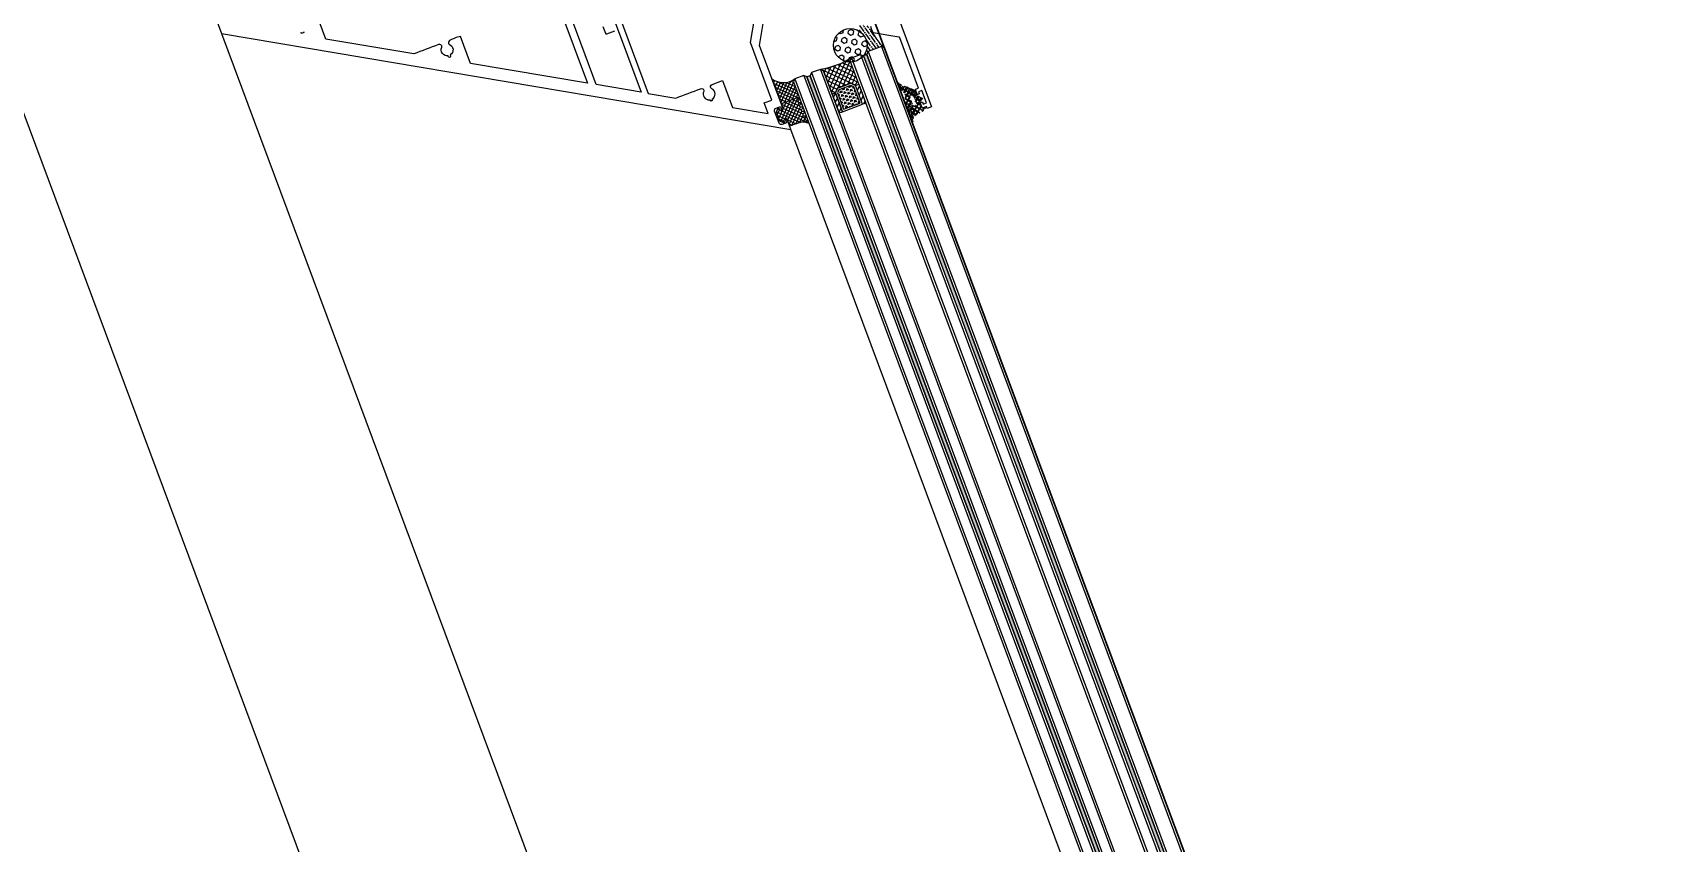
# Model space of a CAD drawing. Extents: x 12199666 to 24617114, y 1197707 to 2548648.
# Drawn here: x 12326259 to 12326942, y 1252263 to 1252605 of the extents above; entities that cross this region are included whole.
import ezdxf

# ---------------------------------------------------------------- set-up
doc = ezdxf.new("R2010")
doc.units = 0
doc.header["$LTSCALE"] = 10
doc.header["$MEASUREMENT"] = 0
doc.layers.add('TX-PLAN-T1-F11$0$_EDO-ALUMINIUM-SECTION', color=90, linetype='Continuous', lineweight=30)
doc.layers.add('TX-PLAN-T1-F11$0$幕墙线', color=114, linetype='Continuous', lineweight=30)
for name, color, linetype in [('TX-PLAN-T1-F11$0$F-Alum', 4, 'Continuous'), ('TX-PLAN-T1-F11$0$F-concrete', 7, 'Continuous'), ('TX-PLAN-T1-F11$0$F-Glass', 5, 'Continuous'), ('TX-PLAN-T1-F11$0$F-seslants', 8, 'Continuous'), ('TX-PLAN-T1-F11$0$F_MISC', 8, 'Continuous'), ('TX-PLAN-T1-F11$0$GLAZING', 8, 'Continuous'), ('TX-PLAN-T1-F11$0$Hatch', 8, 'Continuous'), ('TX-PLAN-T1-F11$0$Hatch @ 1 VP1', 8, 'Continuous'), ('TX-PLAN-T1-F11$0$Hatch @ 1 VPModel', 8, 'Continuous'), ('TX-PLAN-T1-F11$0$PJ', 4, 'Continuous'), ('TX-PLAN-T1-F11$0$TC', 4, 'Continuous')]:
    doc.layers.add(name, color=color, linetype=linetype)

# ---------------------------------------------------------------- blocks, each defined once
blk = doc.blocks.new('TX-PLAN-T1-F11$0$TY001')
at = {"layer": 'TX-PLAN-T1-F11$0$F-Alum', "flags": 128}
blk.add_lwpolyline([(-30.3841597745195, 107.3714156578208), (-32.87624754663557, 105.9316800661327, 0.4142135623747425), (-33.059069508221, 105.2486162841087), (-31.26550941332243, 102.1440815297537, 0.4142135623736281)], format="xyb", dxfattribs=at)
blk = doc.blocks.new('*U340')
at = {"layer": 'TX-PLAN-T1-F11$0$Hatch @ 1 VP1'}
h = blk.add_hatch(dxfattribs=at)
h.set_pattern_fill('M_GASKET-PISA', color=256, style=0, pattern_type=2)
h.set_pattern_definition([(35.42361603529756, (46.60972058696914, 1.263505759628975), (-0.8694256507828639, 1.222333439680349), []), (125.4236160352975, (46.60972058696914, 1.263505759628975), (-1.222333439680349, -0.8694256507828639), [])])
edge = h.paths.add_edge_path()
edge.add_arc((-1.005758292417113, 2.700000001565058), 1.500000000000064, 269.9999999999914, 310.5724313148193)
edge.add_line((-0.03014508089836454, 1.560623478412708), (1.229683999648614, 2.639376524703948))
edge.add_arc((2.205297211167363, 1.500000001551598), 1.500000000000089, 89.99999999999142, 130.5724313148186, ccw=False)
edge.add_line((2.20529721116759, 3.000000001551598), (2.741785272946117, 3.00000000156524))
edge.add_arc((2.741785272946345, 6.00000000156524), 3.000000000000028, 269.9999999999956, 323.2382780301331)
edge.add_line((5.145179432466875, 4.204534459154274), (7.713046174758574, 7.641857975019775))
edge.add_arc((7.793159313408751, 7.58200912360553), 0.09999999999985255, 115.93827802975, 143.2382780298942, ccw=False)
edge.add_line((7.749419046879666, 7.671935699677306), (9.503507258835953, 8.525123814462859))
edge.add_arc((9.394279516007828, 8.750000003056812), 0.249999999999963, 295.9069544241082, 449.9999999998437)
edge.add_line((9.39427951600851, 9.000000003056812), (6.620583798811595, 9.000000003062269))
edge.add_line((6.620583798811595, 9.000000003062269), (4.773622509620282, 8.04671219667307))
edge.add_arc((3.62699862340969, 10.26825527831079), 2.499999999999945, 214.0621029693552, 297.299999999996, ccw=False)
edge.add_arc((1.307391891253701, 8.70000000312939), 0.2999999999997213, 34.06210296926611, 89.99999999978287)
edge.add_line((1.307391891254838, 9.000000003128662), (-1.589216802361761, 9.000000003135028))
edge.add_arc((-1.589216802362216, 8.750000003135028), 0.2499999999999152, 89.99999999989583, 256.4770942316625)
edge.add_line((-1.64767532243286, 8.506930874220416), (-0.02726917610675628, 8.096945104279257))
edge.add_arc((-0.05179766443939116, 7.999999999915417), 0.0999999999999834, -90.00000000013023, 75.80132993312759, ccw=False)
edge.add_line((-0.05179766443961853, 7.899999999915053), (-0.108955418213327, 7.899999999915053))
edge.add_arc((-0.1089554182137817, 10.39999999991505), 2.499999999999434, 215.2344178976467, 270.00000000001046, ccw=False)
edge.add_arc((-2.2326314786485, 8.900000003135574), 0.1000000000007252, 35.234417898605, 90.00000000078164)
edge.add_line((-2.232631478649864, 9.000000003135938), (-4.881168839528527, 9.000000003142304))
edge.add_arc((-4.881168839528982, 8.750000003142304), 0.2500000000000154, 89.99999999989578, 256.4770942317193)
edge.add_line((-4.939627359599399, 8.506930874227692), (-3.319221213273295, 8.096945104286533))
edge.add_arc((-3.34374970160593, 7.999999999922693), 0.0999999999999834, -90.00000000013023, 75.80132993312759, ccw=False)
edge.add_line((-3.343749701606157, 7.899999999922329), (-3.400907455379411, 7.899999999922329))
edge.add_arc((-3.400907455379865, 10.39999999992233), 2.499999999999949, 214.3262280799825, 270.0000000000104, ccw=False)
edge.add_arc((-5.548092091564513, 8.933849210224253), 0.1000000000000372, 34.32622808016425, 110.1544525972612)
edge.add_arc((-6.443927377176806, 11.37464398673728), 2.499999999999543, 265.3665045616222, 290.154452597025, ccw=False)
edge.add_line((-6.645881460149894, 8.88281442828611), (-8.091786761774756, 9.000000003144123))
edge.add_arc((-8.111982170071997, 8.750817047299279), 0.2499999999999778, 85.36650456163848, 250.7880419743665)
edge.add_line((-8.194248104436383, 8.514740119067937), (-7.412072788158412, 8.239907198840228))
edge.add_arc((-8.075076055456293, 6.352997909141777), 1.999999999999966, 8.473551534714375, 70.64005609634751, ccw=False)
edge.add_line((-6.096908078050546, 6.64770361517094), (-5.244518011203127, 2.024790390883936))
edge.add_arc((-4.749999999999773, 2.098627621301603), 0.5000000000001517, 188.4921821239047, 359.9999999997688)
edge.add_line((-4.249999999999773, 2.098627621299784), (-4.249999999999773, 2.700000001565058))
edge.add_arc((-3.949999999999818, 2.700000001565058), 0.3000000000000682, 90, 180.0000000000217, ccw=False)
edge.add_line((-3.949999999999818, 3.00000000156524), (-1.55130166063168, 3.00000000156524))
edge.add_arc((-1.55130166063168, 2.700000001565058), 0.3000000000000966, 2.7114310796605423e-11, 90, ccw=False)
edge.add_line((-1.251301660631498, 2.700000001565058), (-1.251301660631498, 1.400000001564877))
edge.add_arc((-1.051301660631452, 1.400000001564877), 0.1999999999999602, 180.0000000000408, 270)
edge.add_line((-1.051301660631452, 1.200000001565058), (-1.00575829241734, 1.200000001565058))
edge = h.paths.add_edge_path(flags=16)
edge.add_arc((-1.310476532774146, 5.200000001565058), 0.4999999999999456, 188.3111422397304, 269.9999999999739)
edge.add_line((-1.310476532774373, 4.700000001565058), (1.520024613216037, 4.700000001565058))
edge.add_arc((1.520024613216037, 5.200000001565058), 0.4999999999999762, 270, 323.238278030144)
edge.add_line((1.920590306469421, 4.900755744496564), (2.29411737345049, 5.400755744496564))
edge.add_arc((1.893551680196879, 5.700000001565058), 0.5000000000000022, 323.2382780301569, 450)
edge.add_line((1.893551680196879, 6.200000001565058), (-1.456559369031083, 6.200000001565058))
edge.add_arc((-1.456559369031311, 5.700000001565058), 0.4999999999998603, 89.99999999997395, 188.3111422397347)
edge.add_line((-1.95130821782368, 5.627725686498707), (-1.80522538156697, 5.127725686498707))
at = {"layer": 'TX-PLAN-T1-F11$0$Hatch @ 1 VPModel'}
h = blk.add_hatch(dxfattribs=at)
h.set_pattern_fill('M_GASKET-PISA', color=256, style=0, pattern_type=2)
h.set_pattern_definition([(45, (45.74999999999977, 8.999999999998408), (-1.060660171779821, 1.060660171779821), []), (135, (45.74999999999977, 8.999999999998408), (-1.060660171779821, -1.060660171779821), [])])
edge = h.paths.add_edge_path()
edge.add_arc((-1.005758292417113, 2.700000001565058), 1.500000000000064, 269.9999999999914, 310.5724313148193)
edge.add_line((-0.03014508089836454, 1.560623478412708), (1.229683999648614, 2.639376524703948))
edge.add_arc((2.205297211167363, 1.500000001551598), 1.500000000000089, 89.99999999999142, 130.5724313148186, ccw=False)
edge.add_line((2.20529721116759, 3.000000001551598), (2.741785272946117, 3.00000000156524))
edge.add_arc((2.741785272946345, 6.00000000156524), 3.000000000000028, 269.9999999999956, 323.2382780301331)
edge.add_line((5.145179432466875, 4.204534459154274), (7.713046174758574, 7.641857975019775))
edge.add_arc((7.793159313408751, 7.58200912360553), 0.09999999999985255, 115.93827802975, 143.2382780298942, ccw=False)
edge.add_line((7.749419046879666, 7.671935699677306), (9.503507258835953, 8.525123814462859))
edge.add_arc((9.394279516007828, 8.750000003056812), 0.249999999999963, 295.9069544241082, 449.9999999998437)
edge.add_line((9.39427951600851, 9.000000003056812), (6.620583798811595, 9.000000003062269))
edge.add_line((6.620583798811595, 9.000000003062269), (4.773622509620282, 8.04671219667307))
edge.add_arc((3.62699862340969, 10.26825527831079), 2.499999999999945, 214.0621029693552, 297.299999999996, ccw=False)
edge.add_arc((1.307391891253701, 8.70000000312939), 0.2999999999997213, 34.06210296926611, 89.99999999978287)
edge.add_line((1.307391891254838, 9.000000003128662), (-1.589216802361761, 9.000000003135028))
edge.add_arc((-1.589216802362216, 8.750000003135028), 0.2499999999999152, 89.99999999989583, 256.4770942316625)
edge.add_line((-1.64767532243286, 8.506930874220416), (-0.02726917610675628, 8.096945104279257))
edge.add_arc((-0.05179766443939116, 7.999999999915417), 0.0999999999999834, -90.00000000013023, 75.80132993312759, ccw=False)
edge.add_line((-0.05179766443961853, 7.899999999915053), (-0.108955418213327, 7.899999999915053))
edge.add_arc((-0.1089554182137817, 10.39999999991505), 2.499999999999434, 215.2344178976467, 270.00000000001046, ccw=False)
edge.add_arc((-2.2326314786485, 8.900000003135574), 0.1000000000007252, 35.234417898605, 90.00000000078164)
edge.add_line((-2.232631478649864, 9.000000003135938), (-4.881168839528527, 9.000000003142304))
edge.add_arc((-4.881168839528982, 8.750000003142304), 0.2500000000000154, 89.99999999989578, 256.4770942317193)
edge.add_line((-4.939627359599399, 8.506930874227692), (-3.319221213273295, 8.096945104286533))
edge.add_arc((-3.34374970160593, 7.999999999922693), 0.0999999999999834, -90.00000000013023, 75.80132993312759, ccw=False)
edge.add_line((-3.343749701606157, 7.899999999922329), (-3.400907455379411, 7.899999999922329))
edge.add_arc((-3.400907455379865, 10.39999999992233), 2.499999999999949, 214.3262280799825, 270.0000000000104, ccw=False)
edge.add_arc((-5.548092091564513, 8.933849210224253), 0.1000000000000372, 34.32622808016425, 110.1544525972612)
edge.add_arc((-6.443927377176806, 11.37464398673728), 2.499999999999543, 265.3665045616222, 290.154452597025, ccw=False)
edge.add_line((-6.645881460149894, 8.88281442828611), (-8.091786761774756, 9.000000003144123))
edge.add_arc((-8.111982170071997, 8.750817047299279), 0.2499999999999778, 85.36650456163848, 250.7880419743665)
edge.add_line((-8.194248104436383, 8.514740119067937), (-7.412072788158412, 8.239907198840228))
edge.add_arc((-8.075076055456293, 6.352997909141777), 1.999999999999966, 8.473551534714375, 70.64005609634751, ccw=False)
edge.add_line((-6.096908078050546, 6.64770361517094), (-5.244518011203127, 2.024790390883936))
edge.add_arc((-4.749999999999773, 2.098627621301603), 0.5000000000001517, 188.4921821239047, 359.9999999997688)
edge.add_line((-4.249999999999773, 2.098627621299784), (-4.249999999999773, 2.700000001565058))
edge.add_arc((-3.949999999999818, 2.700000001565058), 0.3000000000000682, 90, 180.0000000000217, ccw=False)
edge.add_line((-3.949999999999818, 3.00000000156524), (-1.55130166063168, 3.00000000156524))
edge.add_arc((-1.55130166063168, 2.700000001565058), 0.3000000000000966, 2.7114310796605423e-11, 90, ccw=False)
edge.add_line((-1.251301660631498, 2.700000001565058), (-1.251301660631498, 1.400000001564877))
edge.add_arc((-1.051301660631452, 1.400000001564877), 0.1999999999999602, 180.0000000000408, 270)
edge.add_line((-1.051301660631452, 1.200000001565058), (-1.00575829241734, 1.200000001565058))
edge = h.paths.add_edge_path(flags=16)
edge.add_arc((-1.310476532774146, 5.200000001565058), 0.4999999999999456, 188.3111422397304, 269.9999999999739)
edge.add_line((-1.310476532774373, 4.700000001565058), (1.520024613216037, 4.700000001565058))
edge.add_arc((1.520024613216037, 5.200000001565058), 0.4999999999999762, 270, 323.238278030144)
edge.add_line((1.920590306469421, 4.900755744496564), (2.29411737345049, 5.400755744496564))
edge.add_arc((1.893551680196879, 5.700000001565058), 0.5000000000000022, 323.2382780301569, 450)
edge.add_line((1.893551680196879, 6.200000001565058), (-1.456559369031083, 6.200000001565058))
edge.add_arc((-1.456559369031311, 5.700000001565058), 0.4999999999998603, 89.99999999997395, 188.3111422397347)
edge.add_line((-1.95130821782368, 5.627725686498707), (-1.80522538156697, 5.127725686498707))
blk = doc.blocks.new('TX-PLAN-T1-F11$0$A$C08103915')
at = {"layer": 'TX-PLAN-T1-F11$0$Hatch'}
blk.add_blockref('*U340', (0, 0), dxfattribs=at)
blk = doc.blocks.new('TX-PLAN-T1-F11$0$A$C57E61DF8')
at = {"layer": 'TX-PLAN-T1-F11$0$GLAZING'}
h = blk.add_hatch(dxfattribs=at)
h.set_pattern_fill('ANSI37', color=256, scale=10)
h.set_pattern_definition([(45, (33510.59369597723, 50850.56907076713), (-0.8838834764831844, 0.8838834764831844), []), (135, (33510.59369597723, 50850.56907076713), (-0.8838834764831844, -0.8838834764831843), [])])
h.paths.add_polyline_path([(0, -11.16902688858681), (-0.2901045945036458, -10.95144844270544), (-0.652735337644117, -10.1536608078095), (-0.9428399321477627, -10.0086085105504), (-1.305470675288234, -10.1536608078095), (-1.59557526979188, -10.95144844270544), (-1.958206012932351, -11.16902688858681), (-2.320836756065546, -10.95144844270544), (-2.610941350576468, -10.1536608078095), (-2.973572093709663, -10.0086085105504), (-3.336202836850134, -10.1536608078095), (-3.62630743135378, -10.95144844270544), (-3.988938174494251, -11.16902688858681), (-4.279042768997897, -10.95144844270544), (-5.004304255271563, -10.0086085105504), (-5.511987295663857, -10.66134384819452), (-6.164722633307974, -11.16902688858681), (-6.599879525070719, -11.16902688858681), (-6.889984119574365, -11.02397459133499), (-6.962510268203914, -10.80639614545362), (-6.309774930559797, -10.08113465917995), (-5.65703959291568, -8.703137835262169), (-5.584513444286131, -8.195454794869875), (-5.439461147034308, -3.481255134109233), (-5.149356552523386, -3.191150539598311), (-2.103258310184174, -3.191150539598311), (-2.103258310184174, -1.958206012939627), (-2.175784458813723, -1.740627567058254), (-3.191150539591035, -1.595575269799156), (-3.263676688220585, -1.377996823917783), (-3.191150539591035, -1.160418378036411), (-1.958206012932351, 0), (0, 0), (2.0307321615619, 0), (3.263676688227861, -1.160418378036411), (3.336202836850134, -1.377996823917783), (3.191150539598311, -1.595575269799156), (2.248310607443273, -1.740627567058254), (2.10325831019145, -1.958206012939627), (2.10325831019145, -3.191150539598311), (4.424095066256996, -3.191150539598311), (4.714199660767918, -3.481255134109233), (4.714199660767918, -10.0086085105504), (4.351568917634722, -10.95144844270544), (3.988938174494251, -11.16902688858681), (4.061464323123801, -11.16902688858681), (3.698833579990605, -10.95144844270544), (3.336202836850134, -10.1536608078095), (3.046098242346488, -10.0086085105504), (2.683467499206017, -10.1536608078095), (2.393362904702371, -10.95144844270544), (2.0307321615619, -11.16902688858681), (1.668101418428705, -10.95144844270544), (1.377996823917783, -10.1536608078095), (1.015366080784588, -10.0086085105504), (0.652735337644117, -10.1536608078095), (0.3626307431404712, -10.95144844270544)])
at = {"layer": 'TX-PLAN-T1-F11$0$GLAZING', "flags": 128}
blk.add_lwpolyline([(0, -11.16902688858681), (-0.2901045945036458, -10.95144844270544), (-0.652735337644117, -10.1536608078095), (-0.9428399321477627, -10.0086085105504), (-1.305470675288234, -10.1536608078095), (-1.59557526979188, -10.95144844270544), (-1.958206012932351, -11.16902688858681), (-2.320836756065546, -10.95144844270544), (-2.610941350576468, -10.1536608078095), (-2.973572093709663, -10.0086085105504), (-3.336202836850134, -10.1536608078095), (-3.62630743135378, -10.95144844270544), (-3.988938174494251, -11.16902688858681), (-4.279042768997897, -10.95144844270544), (-5.004304255271563, -10.0086085105504), (-5.511987295663857, -10.66134384819452), (-6.164722633307974, -11.16902688858681), (-6.599879525070719, -11.16902688858681), (-6.889984119574365, -11.02397459133499), (-6.962510268203914, -10.80639614545362), (-6.309774930559797, -10.08113465917995), (-5.65703959291568, -8.703137835262169), (-5.584513444286131, -8.195454794869875), (-5.439461147034308, -3.481255134109233), (-5.149356552523386, -3.191150539598311), (-2.103258310184174, -3.191150539598311), (-2.103258310184174, -1.958206012939627), (-2.175784458813723, -1.740627567058254), (-3.191150539591035, -1.595575269799156), (-3.263676688220585, -1.377996823917783), (-3.191150539591035, -1.160418378036411), (-1.958206012932351, 0), (0, 0), (2.0307321615619, 0), (3.263676688227861, -1.160418378036411), (3.336202836850134, -1.377996823917783), (3.191150539598311, -1.595575269799156), (2.248310607443273, -1.740627567058254), (2.10325831019145, -1.958206012939627), (2.10325831019145, -3.191150539598311), (4.424095066256996, -3.191150539598311), (4.714199660767918, -3.481255134109233), (4.714199660767918, -10.0086085105504), (4.351568917634722, -10.95144844270544), (3.988938174494251, -11.16902688858681), (4.061464323123801, -11.16902688858681), (3.698833579990605, -10.95144844270544), (3.336202836850134, -10.1536608078095), (3.046098242346488, -10.0086085105504), (2.683467499206017, -10.1536608078095), (2.393362904702371, -10.95144844270544), (2.0307321615619, -11.16902688858681), (1.668101418428705, -10.95144844270544), (1.377996823917783, -10.1536608078095), (1.015366080784588, -10.0086085105504), (0.652735337644117, -10.1536608078095), (0.3626307431404712, -10.95144844270544)], close=True, dxfattribs=at)
blk = doc.blocks.new('*U161')
at = {"linetype": 'Continuous'}
for points in [[(-39.56000000512402, 1.000000000547189), (-39.55999967636551, 918.7199344708067), (-41.07999967636551, 918.7199344702589), (-41.08000000512402, 0.9999999999995453)], [(-14.04000000000174, 1.000000001268106), (-14.03999967124323, 918.7199344715276), (-15.55999967124323, 918.7199344715275), (-15.56000000000174, 1.000000001268219)]]:
    blk.add_hatch(color=4, dxfattribs=at).paths.add_polyline_path(points)
at = {"layer": 'TX-PLAN-T1-F11$0$TC'}
h = blk.add_hatch(dxfattribs=at)
h.set_pattern_fill('ANSI31', color=256, scale=0.5, style=0)
h.set_pattern_definition([(45, (41571.46289831595, 2291.421798867439), (-1.122532015133644, 1.122532015133644), [])])
h.paths.add_polyline_path([(-32.06000000512402, 19.99999538405465), (-32.06000001701294, 11.49999538405465), (-33.56000002024346, 11.49999538405465), (-33.56000000835455, 19.99999538405465)])
h = blk.add_hatch(dxfattribs=at)
h.set_pattern_fill('HONEY', color=256, scale=0.3, style=0)
h.set_pattern_definition([(0, (41571.46289831595, 2291.421798879027), (1.42875, 0.8248889999999999), [0.9524999999999999, -1.905]), (120, (41571.46289831595, 2291.421798879027), (-1.428749829302342, 0.8248892956570172), [0.9524999999999981, -1.904999999999996]), (59.99999999999999, (41571.46289831595, 2291.421798879027), (1.706976584081587e-07, 1.649778295657017), [-1.905, 0.9524999999999999])])
h.paths.add_polyline_path([(-24.89137084665388, 10.79999538405756), (-23.8599999967523, 11.83136623395914), (-23.8599999967523, 19.19999538405902), (-31.26000000836619, 19.19999538405902), (-31.26000000836619, 11.83136623395914), (-30.22862915846461, 10.79999538405756)])
h = blk.add_hatch(dxfattribs=at)
h.set_pattern_fill('ANSI31', color=256, scale=0.5, style=0)
h.set_pattern_definition([(45, (41571.46289831595, 2291.421798879027), (-1.122532015133644, 1.122532015133644), [])])
h.paths.add_polyline_path([(-23.06000000865286, 19.99999538405465), (-23.05999999676395, 11.49999538405465), (-21.55999999353342, 11.49999538405465), (-21.56000000542234, 19.99999538405465)])
h = blk.add_hatch(dxfattribs=at)
h.set_pattern_fill('ANSI31', color=256, scale=0.5, style=0)
h.set_pattern_definition([(45, (41571.46289831595, 2291.421798876314), (-1.122532015133644, 1.122532015133644), [])])
h.paths.add_polyline_path([(-23.05999999999447, 19.99999538405465), (-23.05999998811283, 11.49999538405465), (-21.55999998488231, 11.49999538405465), (-21.55999999676395, 19.99999538405465)])
h = blk.add_hatch(dxfattribs=at)
h.set_pattern_fill('ANSI37', color=256, scale=0.5, style=0)
h.set_pattern_definition([(45, (41571.46289831595, 2291.421798879027), (-1.122532015133644, 1.122532015133644), []), (135, (41571.46289831595, 2291.421798879027), (-1.122532015133644, -1.122532015133644), [])])
edge = h.paths.add_edge_path()
edge.add_line((-27.560000006521, 9.999995384054653), (-30.56000000835455, 9.999995384054653))
edge.add_line((-30.56000000835455, 9.999995384054653), (-32.06000000835455, 11.49999538405465))
edge.add_line((-32.06000000835455, 11.49999538405465), (-33.56000000512402, 11.49999538405465))
edge.add_line((-33.56000000512402, 11.49999538405465), (-33.56000000512402, 1.000000001267761))
edge.add_line((-33.56000000512402, 1.000000001267761), (-34.56000000512402, 1.267761007284207e-09))
edge.add_arc((-27.56000000688844, -31.14559677375994), 31.92253433623205, 77.33320347818409, 102.66679652181591, ccw=False)
edge.add_line((-20.56000000865286, 1.267761007284207e-09), (-21.56000000865286, 1.000000001267761))
edge.add_line((-21.56000000865286, 1.000000001267761), (-21.56000000865286, 11.49999538405465))
edge.add_line((-21.56000000865286, 11.49999538405465), (-23.06000000542234, 11.49999538405465))
edge.add_line((-23.06000000542234, 11.49999538405465), (-24.56000000542234, 9.999995384054653))
edge.add_line((-24.56000000542234, 9.999995384054653), (-27.560000006521, 9.999995384054653))
at = {"color": 4, "linetype": 'Continuous'}
for points in [[(-39.56000000512402, 1.000000000547189), (-39.55999967636551, 918.7199344708067), (-41.07999967636551, 918.7199344702589), (-41.08000000512402, 0.9999999999995453)], [(-14.04000000000174, 1.000000001268106), (-14.03999967124323, 918.7199344715276), (-15.55999967124323, 918.7199344715275), (-15.56000000000174, 1.000000001268219)]]:
    blk.add_lwpolyline(points, close=True, dxfattribs=at)
at = {"layer": 'TX-PLAN-T1-F11$0$F-Glass'}
for points in [[(-49.07999967636551, 918.7199344702591), (-49.08000000512402, 0.9999999999995453), (-48.08000000512402, -4.547473508864641e-13), (-42.08000000512402, -4.547473508864641e-13), (-41.08000000512402, 0.9999999999995453), (-41.07999967636551, 918.7199344702593)], [(-33.55999967636551, 918.7199344715275), (-33.56000000512402, 1.000000001267765), (-34.56000000512402, 1.267764559997886e-09), (-38.56000000512402, 5.471889608088532e-10), (-39.56000000512402, 1.000000000547189), (-39.55999967636551, 918.719934470807)], [(-21.55999967124323, 918.7199344715275), (-21.55999999999447, 1.000000001267765), (-20.55999999999447, 1.267764559997886e-09), (-16.55999999999447, 1.267764559997886e-09), (-15.55999999999447, 1.000000001267765), (-15.55999967124323, 918.7199344715275)], [(-14.03999967124323, 918.7199344715276), (-14.04000000000174, 1.000000001268106), (-13.04000000000174, 1.268105620511051e-09), (-9.040000000001742, 1.988681219700084e-09), (-8.040000000001742, 1.000000001988681), (-8.039999671243232, 918.7199344722485)]]:
    blk.add_lwpolyline(points, dxfattribs=at)
at = {"layer": 'TX-PLAN-T1-F11$0$PJ'}
for points in [[(-32.06000000512402, 19.99999538405465), (-32.06000001701294, 11.49999538405465), (-33.56000002024346, 11.49999538405465), (-33.56000000835455, 19.99999538405465)], [(-23.06000000865286, 19.99999538405465), (-23.05999999676395, 11.49999538405465), (-21.55999999353342, 11.49999538405465), (-21.56000000542234, 19.99999538405465)], [(-23.05999999999447, 19.99999538405465), (-23.05999998811283, 11.49999538405465), (-21.55999998488231, 11.49999538405465), (-21.55999999676395, 19.99999538405465)]]:
    blk.add_lwpolyline(points, close=True, dxfattribs=at)
at = {"layer": 'TX-PLAN-T1-F11$0$PJ', "ltscale": 3}
for points in [[(-24.55999999676395, 9.999995384054653), (-23.05999999676395, 11.49999538405465), (-23.05999999676395, 19.99999538405465), (-32.06000000835455, 19.99999538405465), (-32.06000000835455, 11.49999538405465), (-30.56000000835455, 9.999995384054653)], [(-24.89137084665388, 10.79999538405756), (-23.8599999967523, 11.83136623395914), (-23.8599999967523, 19.19999538405902), (-31.26000000836619, 19.19999538405902), (-31.26000000836619, 11.83136623395914), (-30.22862915846461, 10.79999538405756)]]:
    blk.add_lwpolyline(points, close=True, dxfattribs=at)
at = {"layer": 'TX-PLAN-T1-F11$0$PJ'}
blk.add_lwpolyline([(-27.560000006521, 9.999995384054653), (-30.56000000835455, 9.999995384054653), (-32.06000000835455, 11.49999538405465), (-33.56000000512402, 11.49999538405465), (-33.56000000512402, 1.000000001267761), (-34.56000000512402, 1.267761007284207e-09, -0.1109910802000259), (-20.56000000865286, 1.267761007284207e-09), (-21.56000000865286, 1.000000001267761), (-21.56000000865286, 11.49999538405465), (-23.06000000542234, 11.49999538405465), (-24.56000000542234, 9.999995384054653)], format="xyb", close=True, dxfattribs=at)
at = {"layer": 'TX-PLAN-T1-F11$0$TC', "color": 9, "linetype": 'Continuous'}
for p, q in [((-48.08000000512402, -4.547473508864641e-13), (-48.07999967636551, 918.7199344702591)), ((-42.08000000512402, -4.547473508864641e-13), (-42.07999967636551, 918.7199344702593)), ((-38.56000000512402, 5.471889608088532e-10), (-38.55999967636551, 918.719934470807)), ((-34.56000000512402, 1.267764559997886e-09), (-34.55999967636551, 918.7199344715275)), ((-20.55999999999447, 1.267764559997886e-09), (-20.55999967124323, 918.7199344715275)), ((-16.55999999999447, 1.267764559997886e-09), (-16.55999967124323, 918.7199344715275)), ((-13.04000000000174, 1.268105620511051e-09), (-13.03999967124323, 918.7199344715276)), ((-9.040000000001742, 1.988681219700084e-09), (-9.039999671243232, 918.7199344722485))]:
    blk.add_line(p, q, dxfattribs=at)
blk = doc.blocks.new('*U193')
at = {"layer": 'TX-PLAN-T1-F11$0$F-seslants'}
h = blk.add_hatch(dxfattribs=at)
h.set_pattern_fill('ANSI37', color=256, scale=9.999999999999995, angle=30.01599999542883)
h.set_pattern_definition([(75.01599999542881, (4991.440716315294, 60834.71968068821), (-1.207497580646402, 0.3231866221443672), []), (165.0159999954287, (4991.440716315294, 60834.71968068821), (-0.3231866221443678, -1.207497580646402), [])])
edge = h.paths.add_edge_path()
edge.add_ellipse((1467.036087786313, 29.72803618739999), major_axis=(7.256414573330562, 3.703351044024382), ratio=0.9999999999998387, start_angle=125.97270517974829, end_angle=191.3846610702238, ccw=False)
edge.add_line((1459.776560871862, 33.4252825131116), (1450.085038973717, 27.82627064462577))
edge.add_line((1450.085038973717, 27.82627064461121), (1454.098940327764, 20.87847096497717))
edge.add_line((1454.098940327764, 20.87847096499172), (1460.653472634498, 24.66517284348083))
h = blk.add_hatch(dxfattribs=at)
h.set_pattern_fill('ANSI36', color=256, scale=10)
h.set_pattern_definition([(45, (53159.15010211314, 73373.3115634953), (0.6629126073623882, 2.430679560328757), [3.125, -0.625, 0, -0.625])])
h.paths.add_polyline_path([(1475.741659829626, -3.000238316584728), (1475.735380750382, -3.023698362056166), (1476.4957483178, -4.339844692236511), (1477.861875881907, -4.705488615596551), (1480.863326804014, -9.900803077907767), (1480.49768288061, -11.2669306419848, -0.108700271728402), (1486.044363597874, -5.352547239250271, -0.38366498551135), (1487.038812711835, -4.457765866041882), (1487.484396133805, -4.457765866041882, -0.0157503687940426), (1488.538812711835, -3.909441482843249), (1488.538812711835, 0.5262378203333355), (1486.361720151734, 0.5262378203333355), (1486.028386818245, 0.8595711536618182), (1486.028386818245, 1.287237766606268, -0.485481439502047)])
at = {"layer": 'TX-PLAN-T1-F11$0$Hatch'}
h = blk.add_hatch(dxfattribs=at)
h.set_pattern_fill('HEX', color=256, scale=10)
h.set_pattern_definition([(0, (53159.15010211314, 73373.3115634953), (0, 2.165063509461096), [1.25, -2.5]), (120, (53159.15010211314, 73373.3115634953), (-1.875, -1.082531754730548), [1.249999999999995, -2.499999999999991]), (59.99999999999999, (53160.40010211314, 73373.3115634953), (-1.875, 1.082531754730549), [1.25, -2.5])])
edge = h.paths.add_edge_path()
edge.add_arc((1479.197548260214, 3.192174270108808), 7.091483518212044, 0, 360)
at = {"layer": 'TX-PLAN-T1-F11$0$F-Alum'}
for p, q in [((1440, 265.6072033145756), (565.2086709728464, -239.7795756130945)), ((1440.187627268955, 22.10831156701897, 0.1121451943342487), (662.3704166945536, -427.2543210180593, 0.1121451943342487))]:
    blk.add_line(p, q, dxfattribs=at)
for points in [[(1494, 115.2447885326255), (1465.929928969359, 99.028072259287), (1445, 86.93637789456989), (1445, 106.1279798812466), (1464.666924478952, 117.4900079243525), (1481.249208494788, 127.069969254997, -0.4142135623730994)], [(1465.774055860937, 280.4974595813837), (1440, 265.6072033145756), (1440, 21.99991504089849), (1444.002493310021, 24.31224614733947, 0.3603184586566609), (1444.027835587505, 24.76468959132035, 0.3483424863932431), (1443.633365467656, 24.95118220438599), (1442.474897964392, 24.2819092698337), (1441.498628415633, 25.97176775438129, -0.4142135623732078), (1441.864272338804, 27.33789531845832), (1446.521861422108, 30.02869010093855, -0.4142135623767644), (1447.887988986215, 29.6630461775494), (1448.864258535206, 27.97318769300182), (1447.705791031942, 27.30391475849319, 0.3614188195622616), (1447.677687390475, 26.86233261562302, 0.362149945380109), (1448.074918874074, 26.66497870144667), (1472.684254783671, 40.88236024914659, -0.1317235214152546), (1472.684254783671, 40.88236024914659), (1483, 40.88236024914659, -0.4142135623730951)], [(1490, 135.8172538467334), (1445, 109.8197338729951), (1445, 159.9150381517538), (1455.503359522438, 165.9602894831769, 0.07461558346748136), (1453.031493918272, 170.2374879150011, 0.4853178694831812), (1451.451802424155, 170.1340042633528, -0.6256886145417149), (1447.113803882152, 168.9076134604984), (1446.892490705475, 168.7794332090125, -1.655974739802299), (1446.655068055261, 169.6587571866112, -0.6368250069020726), (1449.784389937529, 172.9375852977391, 0.07194839189042587), (1449.868215703871, 172.9286634906312, 0.5771860385559233), (1450.563630494056, 174.5289933406893, 0.0007841221836040147), (1445, 184.1364825371129), (1445, 221.7166408364719), (1455.52280507097, 227.8077234768425)], [(1446.608517584391, 231.6257244222943), (1446.175407893723, 231.3748757831054), (1445.674220557092, 232.2402145917004), (1446.107330299448, 232.4910632607643, -0.6255790962345423)], [(1494.000000000233, -14.95784693870519), (1459.364570251433, -34.96751975259394), (1458.367566790199, -33.23370628349949), (1459.061065752059, -32.83488403110823), (1458.186207251158, -31.3134427924233, -0.4142135623806517), (1458.259876428638, -31.04036248865305), (1460.036967519438, -30.01838046619378, -0.4142135623665316), (1460.310047823237, -30.09204964365927), (1460.708870075876, -30.78554860601434), (1459.885340058245, -31.25915003099362), (1460.610640215222, -32.52052916021785), (1465.3784455813, -29.77862617318169), (1464.653145424323, -28.51724704405933), (1463.829615406692, -28.99084846908227), (1463.430793153821, -28.29734950669808, -0.4142135623932316), (1463.504462331301, -28.02426920292783), (1465.281553422567, -27.00228718057042, -0.4142135623609854), (1465.554633726133, -27.07595635802136), (1466.180228319252, -28.1639607452089), (1485.787945640972, -16.89569973788457, 0.2684855002917078), (1486.038812711835, -16.46218758852046), (1486.038812711835, -5.457765866041882, -0.4142135623730284), (1487.038812711835, -4.457765866041882)]]:
    blk.add_lwpolyline(points, format="xyb", dxfattribs=at)
blk.add_lwpolyline([(1484.210649064044, 106.494777138214), (1445, 83.84189642302226), (1445, 83.84189642302226), (1445, 83.84189642302226), (1445, 72.08022461656947, -0.001343357152830986), (1450.620146083878, 62.40173369116383, -0.5385290685890692), (1450.034441746306, 60.86779844402918, -0.1914545974145042), (1449.760999691207, 60.8800093652826, 0.5753674053899545), (1446.596464510076, 57.93532323281397, -0.750916684608722), (1446.447855447885, 57.56744387958315, 0.9828373752659911), (1446.465679941, 57.03734539393918, 0.06139491508169652), (1446.737663720967, 56.57967846324027), (1447.165597603656, 56.82752937590703, 0.5795967532811561), (1451.412303901277, 57.71536364282656, -0.06635213383699295), (1451.517766597448, 58.07544157392113, -0.5866754733801788), (1453.223359374795, 57.89574241894297, -9.391089595755726e-07), (1455.546211909503, 53.8750372062932), (1445, 47.78225154546089), (1445, 32.57040449458873), (1449.17530019884, 34.98257005709456), (1450.926160528325, 31.95194844658545), (1473.307840737049, 44.88236024914659), (1484.210649064044, 44.88236024914659)], format="xyb", close=True, dxfattribs=at)
at = {"layer": 'TX-PLAN-T1-F11$0$F-concrete'}
blk.add_line((1584.681085966993, 453.1325564104918), (460.0439042765647, -196.5958346435655), dxfattribs=at)
blk.add_line((1584.681085966993, 453.1325564104918), (460.0439042765647, -196.5958346435655), dxfattribs=at)
at = {"layer": 'TX-PLAN-T1-F11$0$F-seslants'}
blk.add_arc((1496.712803189643, -20.91583100105345), 18.8687944706762, 115.6709090079712, 149.2449960017902, dxfattribs=at)
blk.add_ellipse((1467.036087786313, 29.72803618739999), major_axis=(7.256414573330554, 3.703351044024375), ratio=0.9999999999998387, start_param=2.198233407857089, end_param=3.463782735719024, dxfattribs=at)
at = {"layer": 'TX-PLAN-T1-F11$0$Hatch'}
blk.add_circle((1479.197548260214, 3.192174270108808), 7.091483518212044, dxfattribs=at)
at = {"layer": 'TX-PLAN-T1-F11$0$F_MISC'}
for name, p, rotation in [('TX-PLAN-T1-F11$0$A$C57E61DF8', (1444.429767708527, 28.19133230048465, 0.0001181830112269977), 30.01599997489868), ('*U161', (1456.811700079124, 31.73098348452186), 120.0159999954288)]:
    blk.add_blockref(name, p, dxfattribs=dict(at, rotation=rotation))
at = {"layer": 'TX-PLAN-T1-F11$0$F_MISC', "extrusion": (8.775449756822412e-07, -1.518972730807466e-06, 0.9999999999984615), "rotation": 30.01599997493691}
blk.add_blockref('TX-PLAN-T1-F11$0$A$C08103915', (1463.278279498368, -31.60895130875149, 0.001316317463525519), dxfattribs=at)
blk = doc.blocks.new('TX-PLAN-T1-F11$0$A$C21521A5F')
at = {"rotation": 90}
for name, p in [('TX-PLAN-T1-F11$0$TY001', (388.7170751225203, -2739.780242875218, 0.0004146164392175001)), ('*U193', (388.7170751225203, -4239.780242875218, 0.0004146164392175001))]:
    blk.add_blockref(name, p, dxfattribs=at)
blk = doc.blocks.new('TX-PLAN-T1-F11$0$标准层幕墙0118')
at = {"color": 3}
blk.add_blockref('TX-PLAN-T1-F11$0$A$C21521A5F', (32561.28292488377, 9139.780242875713, -0.0004146164392174988), dxfattribs=at)
blk = doc.blocks.new('TX-PLAN-T1-F11')
at = {"layer": 'TX-PLAN-T1-F11$0$幕墙线'}
blk.add_lwpolyline([(12327110.08791494, 1255577.812224131), (12327563.66887201, 1254360.758368278), (12326860.54441518, 1254098.71518842), (12327314.12137421, 1252881.659842281), (12326611.0009156, 1252619.61815222), (12327064.57787454, 1251402.562806326), (12326361.45741584, 1251140.521116509), (12326817.77759638, 1250114.80883586), (12326089.38560878, 1249790.760884448), (12326304.54103814, 1248688.973517135), (12325520.47768008, 1248535.862768556), (12325442.35961364, 1247415.985619394), (12324645.42305012, 1247471.576666427), (12324279.38325833, 1246410.331109384), (12323524.17061027, 1246670.815479366), (12322895.28601853, 1245740.906111852), (12322233.53595391, 1246188.438348455), (12321384.89065401, 1245453.572090912), (12320861.93883697, 1246057.492323782), (12320853.42358575, 1246069.463993158), (12319874.15551759, 1245556.942988943)], dxfattribs=at)
at = {"layer": 'TX-PLAN-T1-F11$0$_EDO-ALUMINIUM-SECTION', "rotation": 350.4236156863823}
blk.add_blockref('TX-PLAN-T1-F11$0$标准层幕墙0118', (12293055.45042718, 1251790.443008234), dxfattribs=at)

msp = doc.modelspace()

# ---------------------------------------------------------------- block references
msp.add_blockref('TX-PLAN-T1-F11', (0, 0))

doc.saveas('drawing.dxf')
